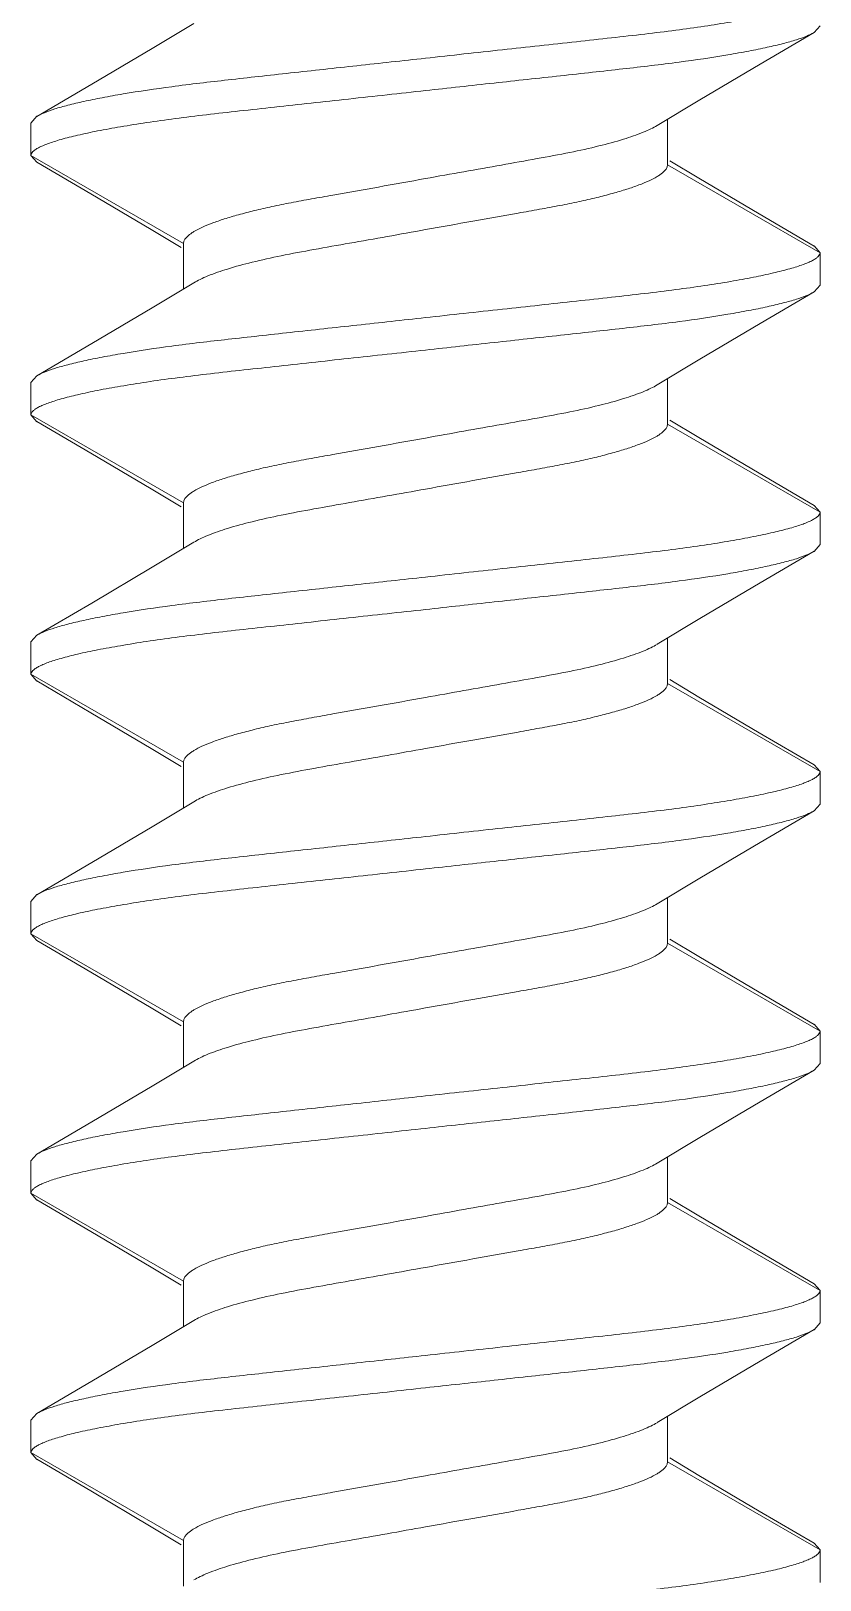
# Model space of a CAD drawing. Header units: inches. Extents: x 14.4 to 54.4, y 6.4 to 13.6.
# Drawn here: x 34.9196 to 35.1096, y 12.485 to 12.8581 of the extents above; entities that cross this region are included whole.
import ezdxf

# ---------------------------------------------------------------- set-up
doc = ezdxf.new("R2010")
doc.units = ezdxf.units.IN
doc.header["$MEASUREMENT"] = 0
doc.linetypes.add('HIDDEN2', pattern=[0.1875, 0.125, -0.0625])
doc.layers.get('0').update_dxf_attribs({"true_color": 0xc2ced6})
doc.layers.add('SUB-BRACKET_HARDWARE', color=7, linetype='HIDDEN2', lineweight=5)

# ---------------------------------------------------------------- blocks, each defined once
blk = doc.blocks.new('SCREW4-085586')
at = {"layer": 'SUB-BRACKET_HARDWARE', "linetype": 'Continuous'}
for p, q in [((52.87936, 32.95675), (52.86932, 32.95072)), ((53.01575, 32.94695), (53.02873, 32.95458)), ((53.03015, 32.95619), (53.02873, 32.95455)), ((52.86932, 32.95072), (52.8548, 32.94212)), ((53.00124, 32.93835), (53.01575, 32.94695)), ((52.8548, 32.94212), (52.84158, 32.93435)), ((52.99094, 32.93218), (53.00124, 32.93835)), ((52.84015, 32.93274), (52.84158, 32.93438)), ((52.84015, 32.93274), (52.84015, 32.92494)), ((52.99343, 32.93367), (52.99343, 32.92269)), ((52.84015, 32.92494), (52.84158, 32.9233)), ((52.87687, 32.90374), (52.84015, 32.92494)), ((52.84158, 32.92333), (52.85456, 32.9157)), ((53.03015, 32.90149), (52.99343, 32.92269)), ((53.00099, 32.91947), (52.99401, 32.92366)), ((53.0155, 32.91087), (53.00099, 32.91947)), ((52.85456, 32.9157), (52.86907, 32.9071)), ((53.02873, 32.9031), (53.0155, 32.91087)), ((52.86907, 32.9071), (52.87629, 32.90277)), ((52.87687, 32.90374), (52.87687, 32.89276)), ((53.03015, 32.90149), (53.02873, 32.90313)), ((53.03015, 32.89369), (53.03015, 32.90149)), ((52.87936, 32.89425), (52.86932, 32.88822)), ((53.01575, 32.88445), (53.02873, 32.89208)), ((53.03015, 32.89369), (53.02873, 32.89205)), ((52.86932, 32.88822), (52.8548, 32.87962)), ((53.00124, 32.87585), (53.01575, 32.88445)), ((52.8548, 32.87962), (52.84158, 32.87185)), ((52.99094, 32.86968), (53.00124, 32.87585)), ((52.84015, 32.87024), (52.84158, 32.87188)), ((52.84015, 32.87024), (52.84015, 32.86244)), ((52.99343, 32.87117), (52.99343, 32.86019)), ((52.84015, 32.86244), (52.84158, 32.8608)), ((52.87687, 32.84124), (52.84015, 32.86244)), ((53.00099, 32.85697), (52.99401, 32.86116)), ((52.84158, 32.86083), (52.85456, 32.8532)), ((53.03015, 32.83899), (52.99343, 32.86019)), ((53.0155, 32.84837), (53.00099, 32.85697)), ((52.85456, 32.8532), (52.86907, 32.8446)), ((53.02873, 32.8406), (53.0155, 32.84837)), ((52.86907, 32.8446), (52.87629, 32.84027)), ((52.87687, 32.84124), (52.87687, 32.83026)), ((53.03015, 32.83899), (53.02873, 32.84063)), ((53.03015, 32.83119), (53.03015, 32.83899)), ((52.87936, 32.83175), (52.86932, 32.82572)), ((53.01575, 32.82195), (53.02873, 32.82958)), ((53.03015, 32.83119), (53.02873, 32.82955)), ((52.86932, 32.82572), (52.8548, 32.81712)), ((53.00124, 32.81335), (53.01575, 32.82195)), ((52.8548, 32.81712), (52.84158, 32.80935)), ((52.99094, 32.80718), (53.00124, 32.81335)), ((52.84015, 32.80774), (52.84158, 32.80938)), ((52.84015, 32.80774), (52.84015, 32.79994)), ((52.99343, 32.80867), (52.99343, 32.79769)), ((52.84015, 32.79994), (52.84158, 32.7983)), ((52.87687, 32.77874), (52.84015, 32.79994)), ((52.84158, 32.79833), (52.85456, 32.7907)), ((53.00099, 32.79447), (52.99401, 32.79866)), ((53.03015, 32.77649), (52.99343, 32.79769)), ((53.0155, 32.78587), (53.00099, 32.79447)), ((52.85456, 32.7907), (52.86907, 32.7821)), ((53.02873, 32.7781), (53.0155, 32.78587)), ((52.86907, 32.7821), (52.87629, 32.77777)), ((52.87687, 32.77874), (52.87687, 32.76776)), ((53.03015, 32.77649), (53.02873, 32.77813)), ((53.03015, 32.76869), (53.03015, 32.77649)), ((52.87936, 32.76925), (52.86932, 32.76322)), ((53.03015, 32.76869), (53.02873, 32.76705)), ((53.01575, 32.75945), (53.02873, 32.76708)), ((52.86932, 32.76322), (52.8548, 32.75462)), ((53.00124, 32.75085), (53.01575, 32.75945)), ((52.8548, 32.75462), (52.84158, 32.74685)), ((52.99094, 32.74468), (53.00124, 32.75085)), ((52.84015, 32.74524), (52.84158, 32.74688)), ((52.99343, 32.74617), (52.99343, 32.73519)), ((52.84015, 32.74524), (52.84015, 32.73744)), ((52.84015, 32.73744), (52.84158, 32.7358)), ((52.87687, 32.71624), (52.84015, 32.73744)), ((52.84158, 32.73583), (52.85456, 32.7282)), ((53.03015, 32.71399), (52.99343, 32.73519)), ((53.00099, 32.73197), (52.99401, 32.73616)), ((53.0155, 32.72337), (53.00099, 32.73197)), ((52.85456, 32.7282), (52.86907, 32.7196)), ((53.02873, 32.7156), (53.0155, 32.72337)), ((52.86907, 32.7196), (52.87629, 32.71527)), ((52.87687, 32.71624), (52.87687, 32.70526)), ((53.03015, 32.71399), (53.02873, 32.71563)), ((53.03015, 32.70619), (53.03015, 32.71399)), ((52.87936, 32.70675), (52.86932, 32.70072)), ((53.01575, 32.69695), (53.02873, 32.70458)), ((53.03015, 32.70619), (53.02873, 32.70455)), ((52.86932, 32.70072), (52.8548, 32.69212)), ((53.00124, 32.68835), (53.01575, 32.69695)), ((52.8548, 32.69212), (52.84158, 32.68435)), ((52.99094, 32.68218), (53.00124, 32.68835)), ((52.84015, 32.68274), (52.84158, 32.68438)), ((52.84015, 32.68274), (52.84015, 32.67494)), ((52.99343, 32.68367), (52.99343, 32.67269)), ((52.84015, 32.67494), (52.84158, 32.6733)), ((52.87687, 32.65374), (52.84015, 32.67494)), ((52.84158, 32.67333), (52.85456, 32.6657)), ((53.03015, 32.65149), (52.99343, 32.67269)), ((53.00099, 32.66947), (52.99401, 32.67366)), ((53.0155, 32.66087), (53.00099, 32.66947)), ((52.85456, 32.6657), (52.86907, 32.6571)), ((53.02873, 32.6531), (53.0155, 32.66087)), ((52.86907, 32.6571), (52.87629, 32.65277)), ((52.87687, 32.65374), (52.87687, 32.64276)), ((53.03015, 32.65149), (53.02873, 32.65313)), ((53.03015, 32.64369), (53.03015, 32.65149)), ((52.87936, 32.64425), (52.86932, 32.63822)), ((53.01575, 32.63445), (53.02873, 32.64208)), ((53.03015, 32.64369), (53.02873, 32.64205)), ((52.86932, 32.63822), (52.8548, 32.62962)), ((53.00124, 32.62585), (53.01575, 32.63445)), ((52.8548, 32.62962), (52.84158, 32.62185)), ((52.99094, 32.61968), (53.00124, 32.62585)), ((52.84015, 32.62024), (52.84158, 32.62188)), ((52.84015, 32.62024), (52.84015, 32.61244)), ((52.99343, 32.62117), (52.99343, 32.61019)), ((52.84015, 32.61244), (52.84158, 32.6108)), ((52.87687, 32.59124), (52.84015, 32.61244)), ((53.00099, 32.60697), (52.99401, 32.61116)), ((52.84158, 32.61083), (52.85456, 32.6032)), ((53.03015, 32.58899), (52.99343, 32.61019)), ((53.0155, 32.59837), (53.00099, 32.60697)), ((52.85456, 32.6032), (52.86907, 32.5946)), ((53.02873, 32.5906), (53.0155, 32.59837)), ((52.86907, 32.5946), (52.87629, 32.59027)), ((52.87687, 32.59124), (52.87687, 32.58026)), ((53.03015, 32.58899), (53.02873, 32.59063)), ((53.03015, 32.58119), (53.03015, 32.58899))]:
    blk.add_line(p, q, dxfattribs=at)
for points, knots in [([(52.93515, 32.94836), (52.94133, 32.94905), (52.95344, 32.95037), (52.96837, 32.952), (52.97979, 32.95325), (52.98777, 32.95415), (52.99524, 32.95507), (53.00213, 32.95603), (53.00837, 32.95702), (53.0139, 32.95803), (53.01868, 32.95904), (53.02217, 32.95991), (53.02453, 32.96061), (53.026, 32.96111), (53.02725, 32.9616), (53.02827, 32.96208), (53.02908, 32.96256), (53.02967, 32.96302), (53.03005, 32.96349), (53.03015, 32.96384), (53.03015, 32.96399)], [0, 0, 0, 0, 0.191926, 0.376594, 0.463938, 0.546872, 0.624622, 0.69646, 0.761742, 0.819858, 0.870312, 0.912669, 0.930712, 0.946635, 0.960426, 0.972091, 0.981675, 0.989299, 0.995219, 1, 1, 1, 1]), ([(53.02873, 32.95455), (53.02816, 32.95422), (53.02675, 32.95357), (53.02426, 32.9527), (53.02109, 32.95182), (53.01727, 32.95093), (53.01283, 32.95003), (53.00577, 32.94877), (52.99567, 32.94728), (52.98476, 32.94601), (52.97523, 32.94496), (52.96488, 32.94382), (52.95149, 32.94236), (52.94065, 32.94117), (52.93515, 32.94056)], [0, 0, 0, 0, 0.020948, 0.048787, 0.083488, 0.124911, 0.172786, 0.226791, 0.351632, 0.495834, 0.573894, 0.655173, 0.824996, 1, 1, 1, 1]), ([(52.84158, 32.93437), (52.84215, 32.93471), (52.84356, 32.93536), (52.84605, 32.93622), (52.84922, 32.93711), (52.85304, 32.938), (52.85748, 32.9389), (52.86453, 32.94016), (52.87464, 32.94165), (52.88554, 32.94292), (52.89508, 32.94397), (52.90542, 32.94511), (52.91882, 32.94657), (52.92965, 32.94776), (52.93515, 32.94836)], [0, 0, 0, 0, 0.020948, 0.048787, 0.083489, 0.124912, 0.172787, 0.226792, 0.351633, 0.495836, 0.573896, 0.655174, 0.824996, 1, 1, 1, 1]), ([(52.93515, 32.94056), (52.92898, 32.93988), (52.91979, 32.93888), (52.90767, 32.93755), (52.89892, 32.93659), (52.89051, 32.93567), (52.88254, 32.93478), (52.87507, 32.93386), (52.86818, 32.9329), (52.86194, 32.9319), (52.8564, 32.9309), (52.85162, 32.92989), (52.84814, 32.92902), (52.84577, 32.92831), (52.84431, 32.92782), (52.84306, 32.92733), (52.84203, 32.92685), (52.84122, 32.92637), (52.84063, 32.92591), (52.84025, 32.92544), (52.84015, 32.92509), (52.84015, 32.92494)], [0, 0, 0, 0, 0.191926, 0.285649, 0.376598, 0.463942, 0.546875, 0.624623, 0.696462, 0.761746, 0.819863, 0.870316, 0.912672, 0.930715, 0.946638, 0.960429, 0.972093, 0.981677, 0.9893, 0.99522, 1, 1, 1, 1]), ([(52.93515, 32.91936), (52.93824, 32.91992), (52.94433, 32.92101), (52.95329, 32.9226), (52.9618, 32.92412), (52.96964, 32.92555), (52.9766, 32.92708), (52.98249, 32.92869), (52.98666, 32.93011), (52.98934, 32.93128), (52.99045, 32.93186), (52.99094, 32.93216)], [0, 0, 0, 0, 0.163751, 0.323578, 0.475301, 0.615268, 0.740207, 0.847348, 0.934421, 0.969943, 1, 1, 1, 1]), ([(52.99343, 32.92269), (52.99343, 32.92196), (52.99267, 32.92108), (52.99166, 32.92031), (52.99057, 32.91961), (52.98886, 32.91874), (52.98642, 32.91774), (52.98348, 32.91673), (52.98008, 32.91573), (52.97625, 32.91474), (52.97203, 32.91377), (52.96744, 32.91285), (52.96254, 32.91195), (52.95553, 32.9107), (52.94637, 32.90907), (52.93894, 32.90774), (52.93515, 32.90706)], [0, 0, 0, 0, 0.035498, 0.048473, 0.063325, 0.098788, 0.141982, 0.192728, 0.250682, 0.315413, 0.386372, 0.462975, 0.54456, 0.630399, 0.811708, 1, 1, 1, 1]), ([(52.87687, 32.90374), (52.87687, 32.90446), (52.87764, 32.90535), (52.87864, 32.90612), (52.87974, 32.90682), (52.88144, 32.90769), (52.88389, 32.90869), (52.88683, 32.9097), (52.89022, 32.9107), (52.89405, 32.91169), (52.89828, 32.91266), (52.90287, 32.91358), (52.90777, 32.91448), (52.91478, 32.91573), (52.92394, 32.91736), (52.93137, 32.91868), (52.93515, 32.91936)], [0, 0, 0, 0, 0.0355, 0.048476, 0.063327, 0.09879, 0.141984, 0.19273, 0.250683, 0.315414, 0.386374, 0.462977, 0.544561, 0.6304, 0.811708, 1, 1, 1, 1]), ([(52.87936, 32.89426), (52.87986, 32.89455), (52.88097, 32.89514), (52.88364, 32.89632), (52.88781, 32.89774), (52.89371, 32.89934), (52.90067, 32.90087), (52.90851, 32.90233), (52.91702, 32.90383), (52.92597, 32.90541), (52.93207, 32.90651), (52.93515, 32.90706)], [0, 0, 0, 0, 0.030085, 0.065638, 0.152728, 0.259843, 0.384768, 0.524736, 0.676447, 0.836264, 1, 1, 1, 1]), ([(52.93515, 32.88586), (52.94133, 32.88655), (52.95344, 32.88787), (52.96837, 32.8895), (52.97979, 32.89075), (52.98777, 32.89165), (52.99524, 32.89257), (53.00213, 32.89353), (53.00837, 32.89452), (53.0139, 32.89553), (53.01868, 32.89654), (53.02217, 32.89741), (53.02453, 32.89811), (53.026, 32.89861), (53.02725, 32.8991), (53.02827, 32.89958), (53.02908, 32.90006), (53.02967, 32.90052), (53.03005, 32.90099), (53.03015, 32.90134), (53.03015, 32.90149)], [0, 0, 0, 0, 0.191926, 0.376594, 0.463938, 0.546872, 0.624622, 0.69646, 0.761742, 0.819858, 0.870312, 0.912669, 0.930712, 0.946635, 0.960426, 0.972091, 0.981675, 0.989299, 0.995219, 1, 1, 1, 1]), ([(53.02873, 32.89205), (53.02816, 32.89172), (53.02675, 32.89107), (53.02426, 32.8902), (53.02109, 32.88932), (53.01727, 32.88843), (53.01283, 32.88753), (53.00577, 32.88627), (52.99567, 32.88478), (52.98476, 32.88351), (52.97523, 32.88246), (52.96488, 32.88132), (52.95149, 32.87986), (52.94065, 32.87867), (52.93515, 32.87806)], [0, 0, 0, 0, 0.020948, 0.048787, 0.083488, 0.124911, 0.172786, 0.226791, 0.351632, 0.495834, 0.573894, 0.655173, 0.824996, 1, 1, 1, 1]), ([(52.84158, 32.87187), (52.84215, 32.87221), (52.84356, 32.87286), (52.84605, 32.87372), (52.84922, 32.87461), (52.85304, 32.8755), (52.85748, 32.8764), (52.86453, 32.87766), (52.87464, 32.87915), (52.88554, 32.88042), (52.89508, 32.88147), (52.90542, 32.88261), (52.91882, 32.88407), (52.92965, 32.88526), (52.93515, 32.88586)], [0, 0, 0, 0, 0.020948, 0.048787, 0.083489, 0.124912, 0.172787, 0.226792, 0.351633, 0.495836, 0.573896, 0.655174, 0.824996, 1, 1, 1, 1]), ([(52.93515, 32.87806), (52.92898, 32.87738), (52.91979, 32.87638), (52.90767, 32.87505), (52.89892, 32.87409), (52.89051, 32.87317), (52.88254, 32.87228), (52.87507, 32.87136), (52.86818, 32.8704), (52.86194, 32.8694), (52.8564, 32.8684), (52.85162, 32.86739), (52.84814, 32.86652), (52.84577, 32.86581), (52.84431, 32.86532), (52.84306, 32.86483), (52.84203, 32.86435), (52.84122, 32.86387), (52.84063, 32.86341), (52.84025, 32.86294), (52.84015, 32.86259), (52.84015, 32.86244)], [0, 0, 0, 0, 0.191926, 0.285649, 0.376598, 0.463942, 0.546875, 0.624623, 0.696462, 0.761746, 0.819863, 0.870316, 0.912672, 0.930715, 0.946638, 0.960429, 0.972093, 0.981677, 0.9893, 0.99522, 1, 1, 1, 1]), ([(52.93515, 32.85686), (52.93824, 32.85742), (52.94433, 32.85851), (52.95329, 32.8601), (52.9618, 32.86162), (52.96964, 32.86305), (52.9766, 32.86458), (52.98249, 32.86619), (52.98666, 32.86761), (52.98934, 32.86878), (52.99045, 32.86936), (52.99094, 32.86966)], [0, 0, 0, 0, 0.163751, 0.323578, 0.475301, 0.615268, 0.740207, 0.847348, 0.934421, 0.969943, 1, 1, 1, 1]), ([(52.99343, 32.86019), (52.99343, 32.85946), (52.99267, 32.85858), (52.99166, 32.85781), (52.99057, 32.85711), (52.98886, 32.85624), (52.98642, 32.85524), (52.98348, 32.85423), (52.98008, 32.85323), (52.97625, 32.85224), (52.97203, 32.85127), (52.96744, 32.85035), (52.96254, 32.84945), (52.95553, 32.8482), (52.94637, 32.84657), (52.93894, 32.84524), (52.93515, 32.84456)], [0, 0, 0, 0, 0.035498, 0.048473, 0.063325, 0.098788, 0.141982, 0.192728, 0.250682, 0.315413, 0.386372, 0.462975, 0.54456, 0.630399, 0.811708, 1, 1, 1, 1]), ([(52.87687, 32.84124), (52.87687, 32.84196), (52.87764, 32.84285), (52.87864, 32.84362), (52.87974, 32.84432), (52.88144, 32.84519), (52.88389, 32.84619), (52.88683, 32.8472), (52.89022, 32.8482), (52.89405, 32.84919), (52.89828, 32.85016), (52.90287, 32.85108), (52.90777, 32.85198), (52.91478, 32.85323), (52.92394, 32.85486), (52.93137, 32.85618), (52.93515, 32.85686)], [0, 0, 0, 0, 0.0355, 0.048476, 0.063327, 0.09879, 0.141984, 0.19273, 0.250683, 0.315414, 0.386374, 0.462977, 0.544561, 0.6304, 0.811708, 1, 1, 1, 1]), ([(52.87936, 32.83176), (52.87986, 32.83205), (52.88097, 32.83264), (52.88364, 32.83382), (52.88781, 32.83524), (52.89371, 32.83684), (52.90067, 32.83837), (52.90851, 32.83983), (52.91702, 32.84133), (52.92597, 32.84291), (52.93207, 32.84401), (52.93515, 32.84456)], [0, 0, 0, 0, 0.030085, 0.065638, 0.152728, 0.259843, 0.384768, 0.524736, 0.676447, 0.836264, 1, 1, 1, 1]), ([(52.93515, 32.82336), (52.94133, 32.82405), (52.95344, 32.82537), (52.96837, 32.827), (52.97979, 32.82825), (52.98777, 32.82915), (52.99524, 32.83007), (53.00213, 32.83103), (53.00837, 32.83202), (53.0139, 32.83303), (53.01868, 32.83404), (53.02217, 32.83491), (53.02453, 32.83561), (53.026, 32.83611), (53.02725, 32.8366), (53.02827, 32.83708), (53.02908, 32.83756), (53.02967, 32.83802), (53.03005, 32.83849), (53.03015, 32.83884), (53.03015, 32.83899)], [0, 0, 0, 0, 0.191926, 0.376594, 0.463938, 0.546872, 0.624622, 0.69646, 0.761742, 0.819858, 0.870312, 0.912669, 0.930712, 0.946635, 0.960426, 0.972091, 0.981675, 0.989299, 0.995219, 1, 1, 1, 1]), ([(53.02873, 32.82955), (53.02816, 32.82922), (53.02675, 32.82857), (53.02426, 32.8277), (53.02109, 32.82682), (53.01727, 32.82593), (53.01283, 32.82503), (53.00577, 32.82377), (52.99567, 32.82228), (52.98476, 32.82101), (52.97523, 32.81996), (52.96488, 32.81882), (52.95149, 32.81736), (52.94065, 32.81617), (52.93515, 32.81556)], [0, 0, 0, 0, 0.020948, 0.048787, 0.083488, 0.124911, 0.172786, 0.226791, 0.351632, 0.495834, 0.573894, 0.655173, 0.824996, 1, 1, 1, 1]), ([(52.84158, 32.80937), (52.84215, 32.80971), (52.84356, 32.81036), (52.84605, 32.81122), (52.84922, 32.81211), (52.85304, 32.813), (52.85748, 32.8139), (52.86453, 32.81516), (52.87464, 32.81665), (52.88554, 32.81792), (52.89508, 32.81897), (52.90542, 32.82011), (52.91882, 32.82157), (52.92965, 32.82276), (52.93515, 32.82336)], [0, 0, 0, 0, 0.020948, 0.048787, 0.083489, 0.124912, 0.172787, 0.226792, 0.351633, 0.495836, 0.573896, 0.655174, 0.824996, 1, 1, 1, 1]), ([(52.93515, 32.81556), (52.92898, 32.81488), (52.91979, 32.81388), (52.90767, 32.81255), (52.89892, 32.81159), (52.89051, 32.81067), (52.88254, 32.80978), (52.87507, 32.80886), (52.86818, 32.8079), (52.86194, 32.8069), (52.8564, 32.8059), (52.85162, 32.80489), (52.84814, 32.80402), (52.84577, 32.80331), (52.84431, 32.80282), (52.84306, 32.80233), (52.84203, 32.80185), (52.84122, 32.80137), (52.84063, 32.80091), (52.84025, 32.80044), (52.84015, 32.80009), (52.84015, 32.79994)], [0, 0, 0, 0, 0.191926, 0.285649, 0.376598, 0.463942, 0.546875, 0.624623, 0.696462, 0.761746, 0.819863, 0.870316, 0.912672, 0.930715, 0.946638, 0.960429, 0.972093, 0.981677, 0.9893, 0.99522, 1, 1, 1, 1]), ([(52.93515, 32.79436), (52.93824, 32.79492), (52.94433, 32.79601), (52.95329, 32.7976), (52.9618, 32.79912), (52.96964, 32.80055), (52.9766, 32.80208), (52.98249, 32.80369), (52.98666, 32.80511), (52.98934, 32.80628), (52.99045, 32.80686), (52.99094, 32.80716)], [0, 0, 0, 0, 0.163751, 0.323578, 0.475301, 0.615268, 0.740207, 0.847348, 0.934421, 0.969943, 1, 1, 1, 1]), ([(52.87687, 32.77874), (52.87687, 32.77946), (52.87764, 32.78035), (52.87864, 32.78112), (52.87974, 32.78182), (52.88144, 32.78269), (52.88389, 32.78369), (52.88683, 32.7847), (52.89022, 32.7857), (52.89405, 32.78669), (52.89828, 32.78766), (52.90287, 32.78858), (52.90777, 32.78948), (52.91478, 32.79073), (52.92394, 32.79236), (52.93137, 32.79368), (52.93515, 32.79436)], [0, 0, 0, 0, 0.0355, 0.048476, 0.063327, 0.09879, 0.141984, 0.19273, 0.250683, 0.315414, 0.386374, 0.462977, 0.544561, 0.6304, 0.811708, 1, 1, 1, 1]), ([(52.99343, 32.79769), (52.99343, 32.79696), (52.99267, 32.79608), (52.99166, 32.79531), (52.99057, 32.79461), (52.98886, 32.79374), (52.98642, 32.79274), (52.98348, 32.79173), (52.98008, 32.79073), (52.97625, 32.78974), (52.97203, 32.78877), (52.96744, 32.78785), (52.96254, 32.78695), (52.95553, 32.7857), (52.94637, 32.78407), (52.93894, 32.78274), (52.93515, 32.78206)], [0, 0, 0, 0, 0.035498, 0.048473, 0.063325, 0.098788, 0.141982, 0.192728, 0.250682, 0.315413, 0.386372, 0.462975, 0.54456, 0.630399, 0.811708, 1, 1, 1, 1]), ([(52.87936, 32.76926), (52.87986, 32.76955), (52.88097, 32.77014), (52.88364, 32.77132), (52.88781, 32.77274), (52.89371, 32.77434), (52.90067, 32.77587), (52.90851, 32.77733), (52.91702, 32.77883), (52.92597, 32.78041), (52.93207, 32.78151), (52.93515, 32.78206)], [0, 0, 0, 0, 0.030085, 0.065638, 0.152728, 0.259843, 0.384768, 0.524736, 0.676447, 0.836264, 1, 1, 1, 1]), ([(52.93515, 32.76086), (52.94133, 32.76155), (52.95344, 32.76287), (52.96837, 32.7645), (52.97979, 32.76575), (52.98777, 32.76665), (52.99524, 32.76757), (53.00213, 32.76853), (53.00837, 32.76952), (53.0139, 32.77053), (53.01868, 32.77154), (53.02217, 32.77241), (53.02453, 32.77311), (53.026, 32.77361), (53.02725, 32.7741), (53.02827, 32.77458), (53.02908, 32.77506), (53.02967, 32.77552), (53.03005, 32.77599), (53.03015, 32.77634), (53.03015, 32.77649)], [0, 0, 0, 0, 0.191926, 0.376594, 0.463938, 0.546872, 0.624622, 0.69646, 0.761742, 0.819858, 0.870312, 0.912669, 0.930712, 0.946635, 0.960426, 0.972091, 0.981675, 0.989299, 0.995219, 1, 1, 1, 1]), ([(53.02873, 32.76705), (53.02816, 32.76672), (53.02675, 32.76607), (53.02426, 32.7652), (53.02109, 32.76432), (53.01727, 32.76343), (53.01283, 32.76253), (53.00577, 32.76127), (52.99567, 32.75978), (52.98476, 32.75851), (52.97523, 32.75746), (52.96488, 32.75632), (52.95149, 32.75486), (52.94065, 32.75367), (52.93515, 32.75306)], [0, 0, 0, 0, 0.020948, 0.048787, 0.083488, 0.124911, 0.172786, 0.226791, 0.351632, 0.495834, 0.573894, 0.655173, 0.824996, 1, 1, 1, 1]), ([(52.84158, 32.74687), (52.84215, 32.74721), (52.84356, 32.74786), (52.84605, 32.74872), (52.84922, 32.74961), (52.85304, 32.7505), (52.85748, 32.7514), (52.86453, 32.75266), (52.87464, 32.75415), (52.88554, 32.75542), (52.89508, 32.75647), (52.90542, 32.75761), (52.91882, 32.75907), (52.92965, 32.76026), (52.93515, 32.76086)], [0, 0, 0, 0, 0.020948, 0.048787, 0.083489, 0.124912, 0.172787, 0.226792, 0.351633, 0.495836, 0.573896, 0.655174, 0.824996, 1, 1, 1, 1]), ([(52.93515, 32.75306), (52.92898, 32.75238), (52.91979, 32.75138), (52.90767, 32.75005), (52.89892, 32.74909), (52.89051, 32.74817), (52.88254, 32.74728), (52.87507, 32.74636), (52.86818, 32.7454), (52.86194, 32.7444), (52.8564, 32.7434), (52.85162, 32.74239), (52.84814, 32.74152), (52.84577, 32.74081), (52.84431, 32.74032), (52.84306, 32.73983), (52.84203, 32.73935), (52.84122, 32.73887), (52.84063, 32.73841), (52.84025, 32.73794), (52.84015, 32.73759), (52.84015, 32.73744)], [0, 0, 0, 0, 0.191926, 0.285649, 0.376598, 0.463942, 0.546875, 0.624623, 0.696462, 0.761746, 0.819863, 0.870316, 0.912672, 0.930715, 0.946638, 0.960429, 0.972093, 0.981677, 0.9893, 0.99522, 1, 1, 1, 1]), ([(52.93515, 32.73186), (52.93824, 32.73242), (52.94433, 32.73351), (52.95329, 32.7351), (52.9618, 32.73662), (52.96964, 32.73805), (52.9766, 32.73958), (52.98249, 32.74119), (52.98666, 32.74261), (52.98934, 32.74378), (52.99045, 32.74436), (52.99094, 32.74466)], [0, 0, 0, 0, 0.163751, 0.323578, 0.475301, 0.615268, 0.740207, 0.847348, 0.934421, 0.969943, 1, 1, 1, 1]), ([(52.99343, 32.73519), (52.99343, 32.73446), (52.99267, 32.73358), (52.99166, 32.73281), (52.99057, 32.73211), (52.98886, 32.73124), (52.98642, 32.73024), (52.98348, 32.72923), (52.98008, 32.72823), (52.97625, 32.72724), (52.97203, 32.72627), (52.96744, 32.72535), (52.96254, 32.72445), (52.95553, 32.7232), (52.94637, 32.72157), (52.93894, 32.72024), (52.93515, 32.71956)], [0, 0, 0, 0, 0.035498, 0.048473, 0.063325, 0.098788, 0.141982, 0.192728, 0.250682, 0.315413, 0.386372, 0.462975, 0.54456, 0.630399, 0.811708, 1, 1, 1, 1]), ([(52.87687, 32.71624), (52.87687, 32.71696), (52.87764, 32.71785), (52.87864, 32.71862), (52.87974, 32.71932), (52.88144, 32.72019), (52.88389, 32.72119), (52.88683, 32.7222), (52.89022, 32.7232), (52.89405, 32.72419), (52.89828, 32.72516), (52.90287, 32.72608), (52.90777, 32.72698), (52.91478, 32.72823), (52.92394, 32.72986), (52.93137, 32.73118), (52.93515, 32.73186)], [0, 0, 0, 0, 0.0355, 0.048476, 0.063327, 0.09879, 0.141984, 0.19273, 0.250683, 0.315414, 0.386374, 0.462977, 0.544561, 0.6304, 0.811708, 1, 1, 1, 1]), ([(52.87936, 32.70676), (52.87986, 32.70705), (52.88097, 32.70764), (52.88364, 32.70882), (52.88781, 32.71024), (52.89371, 32.71184), (52.90067, 32.71337), (52.90851, 32.71483), (52.91702, 32.71633), (52.92597, 32.71791), (52.93207, 32.71901), (52.93515, 32.71956)], [0, 0, 0, 0, 0.030085, 0.065638, 0.152728, 0.259843, 0.384768, 0.524736, 0.676447, 0.836264, 1, 1, 1, 1]), ([(52.93515, 32.69836), (52.94133, 32.69905), (52.95344, 32.70037), (52.96837, 32.702), (52.97979, 32.70325), (52.98777, 32.70415), (52.99524, 32.70507), (53.00213, 32.70603), (53.00837, 32.70702), (53.0139, 32.70803), (53.01868, 32.70904), (53.02217, 32.70991), (53.02453, 32.71061), (53.026, 32.71111), (53.02725, 32.7116), (53.02827, 32.71208), (53.02908, 32.71256), (53.02967, 32.71302), (53.03005, 32.71349), (53.03015, 32.71384), (53.03015, 32.71399)], [0, 0, 0, 0, 0.191926, 0.376594, 0.463938, 0.546872, 0.624622, 0.69646, 0.761742, 0.819858, 0.870312, 0.912669, 0.930712, 0.946635, 0.960426, 0.972091, 0.981675, 0.989299, 0.995219, 1, 1, 1, 1]), ([(53.02873, 32.70455), (53.02816, 32.70422), (53.02675, 32.70357), (53.02426, 32.7027), (53.02109, 32.70182), (53.01727, 32.70093), (53.01283, 32.70003), (53.00577, 32.69877), (52.99567, 32.69728), (52.98476, 32.69601), (52.97523, 32.69496), (52.96488, 32.69382), (52.95149, 32.69236), (52.94065, 32.69117), (52.93515, 32.69056)], [0, 0, 0, 0, 0.020948, 0.048787, 0.083488, 0.124911, 0.172786, 0.226791, 0.351632, 0.495834, 0.573894, 0.655173, 0.824996, 1, 1, 1, 1]), ([(52.84158, 32.68437), (52.84215, 32.68471), (52.84356, 32.68536), (52.84605, 32.68622), (52.84922, 32.68711), (52.85304, 32.688), (52.85748, 32.6889), (52.86453, 32.69016), (52.87464, 32.69165), (52.88554, 32.69292), (52.89508, 32.69397), (52.90542, 32.69511), (52.91882, 32.69657), (52.92965, 32.69776), (52.93515, 32.69836)], [0, 0, 0, 0, 0.020948, 0.048787, 0.083489, 0.124912, 0.172787, 0.226792, 0.351633, 0.495836, 0.573896, 0.655174, 0.824996, 1, 1, 1, 1]), ([(52.93515, 32.69056), (52.92898, 32.68988), (52.91979, 32.68888), (52.90767, 32.68755), (52.89892, 32.68659), (52.89051, 32.68567), (52.88254, 32.68478), (52.87507, 32.68386), (52.86818, 32.6829), (52.86194, 32.6819), (52.8564, 32.6809), (52.85162, 32.67989), (52.84814, 32.67902), (52.84577, 32.67831), (52.84431, 32.67782), (52.84306, 32.67733), (52.84203, 32.67685), (52.84122, 32.67637), (52.84063, 32.67591), (52.84025, 32.67544), (52.84015, 32.67509), (52.84015, 32.67494)], [0, 0, 0, 0, 0.191926, 0.285649, 0.376598, 0.463942, 0.546875, 0.624623, 0.696462, 0.761746, 0.819863, 0.870316, 0.912672, 0.930715, 0.946638, 0.960429, 0.972093, 0.981677, 0.9893, 0.99522, 1, 1, 1, 1]), ([(52.93515, 32.66936), (52.93824, 32.66992), (52.94433, 32.67101), (52.95329, 32.6726), (52.9618, 32.67412), (52.96964, 32.67555), (52.9766, 32.67708), (52.98249, 32.67869), (52.98666, 32.68011), (52.98934, 32.68128), (52.99045, 32.68186), (52.99094, 32.68216)], [0, 0, 0, 0, 0.163751, 0.323578, 0.475301, 0.615268, 0.740207, 0.847348, 0.934421, 0.969943, 1, 1, 1, 1]), ([(52.99343, 32.67269), (52.99343, 32.67196), (52.99267, 32.67108), (52.99166, 32.67031), (52.99057, 32.66961), (52.98886, 32.66874), (52.98642, 32.66774), (52.98348, 32.66673), (52.98008, 32.66573), (52.97625, 32.66474), (52.97203, 32.66377), (52.96744, 32.66285), (52.96254, 32.66195), (52.95553, 32.6607), (52.94637, 32.65907), (52.93894, 32.65774), (52.93515, 32.65706)], [0, 0, 0, 0, 0.035498, 0.048473, 0.063325, 0.098788, 0.141982, 0.192728, 0.250682, 0.315413, 0.386372, 0.462975, 0.54456, 0.630399, 0.811708, 1, 1, 1, 1]), ([(52.87687, 32.65374), (52.87687, 32.65446), (52.87764, 32.65535), (52.87864, 32.65612), (52.87974, 32.65682), (52.88144, 32.65769), (52.88389, 32.65869), (52.88683, 32.6597), (52.89022, 32.6607), (52.89405, 32.66169), (52.89828, 32.66266), (52.90287, 32.66358), (52.90777, 32.66448), (52.91478, 32.66573), (52.92394, 32.66736), (52.93137, 32.66868), (52.93515, 32.66936)], [0, 0, 0, 0, 0.0355, 0.048476, 0.063327, 0.09879, 0.141984, 0.19273, 0.250683, 0.315414, 0.386374, 0.462977, 0.544561, 0.6304, 0.811708, 1, 1, 1, 1]), ([(52.87936, 32.64426), (52.87986, 32.64455), (52.88097, 32.64514), (52.88364, 32.64632), (52.88781, 32.64774), (52.89371, 32.64934), (52.90067, 32.65087), (52.90851, 32.65233), (52.91702, 32.65383), (52.92597, 32.65541), (52.93207, 32.65651), (52.93515, 32.65706)], [0, 0, 0, 0, 0.030085, 0.065638, 0.152728, 0.259843, 0.384768, 0.524736, 0.676447, 0.836264, 1, 1, 1, 1]), ([(52.93515, 32.63586), (52.94133, 32.63655), (52.95344, 32.63787), (52.96837, 32.6395), (52.97979, 32.64075), (52.98777, 32.64165), (52.99524, 32.64257), (53.00213, 32.64353), (53.00837, 32.64452), (53.0139, 32.64553), (53.01868, 32.64654), (53.02217, 32.64741), (53.02453, 32.64811), (53.026, 32.64861), (53.02725, 32.6491), (53.02827, 32.64958), (53.02908, 32.65006), (53.02967, 32.65052), (53.03005, 32.65099), (53.03015, 32.65134), (53.03015, 32.65149)], [0, 0, 0, 0, 0.191926, 0.376594, 0.463938, 0.546872, 0.624622, 0.69646, 0.761742, 0.819858, 0.870312, 0.912669, 0.930712, 0.946635, 0.960426, 0.972091, 0.981675, 0.989299, 0.995219, 1, 1, 1, 1]), ([(53.02873, 32.64205), (53.02816, 32.64172), (53.02675, 32.64107), (53.02426, 32.6402), (53.02109, 32.63932), (53.01727, 32.63843), (53.01283, 32.63753), (53.00577, 32.63627), (52.99567, 32.63478), (52.98476, 32.63351), (52.97523, 32.63246), (52.96488, 32.63132), (52.95149, 32.62986), (52.94065, 32.62867), (52.93515, 32.62806)], [0, 0, 0, 0, 0.020948, 0.048787, 0.083488, 0.124911, 0.172786, 0.226791, 0.351632, 0.495834, 0.573894, 0.655173, 0.824996, 1, 1, 1, 1]), ([(52.84158, 32.62187), (52.84215, 32.62221), (52.84356, 32.62286), (52.84605, 32.62372), (52.84922, 32.62461), (52.85304, 32.6255), (52.85748, 32.6264), (52.86453, 32.62766), (52.87464, 32.62915), (52.88554, 32.63042), (52.89508, 32.63147), (52.90542, 32.63261), (52.91882, 32.63407), (52.92965, 32.63526), (52.93515, 32.63586)], [0, 0, 0, 0, 0.020948, 0.048787, 0.083489, 0.124912, 0.172787, 0.226792, 0.351633, 0.495836, 0.573896, 0.655174, 0.824996, 1, 1, 1, 1]), ([(52.93515, 32.62806), (52.92898, 32.62738), (52.91979, 32.62638), (52.90767, 32.62505), (52.89892, 32.62409), (52.89051, 32.62317), (52.88254, 32.62228), (52.87507, 32.62136), (52.86818, 32.6204), (52.86194, 32.6194), (52.8564, 32.6184), (52.85162, 32.61739), (52.84814, 32.61652), (52.84577, 32.61581), (52.84431, 32.61532), (52.84306, 32.61483), (52.84203, 32.61435), (52.84122, 32.61387), (52.84063, 32.61341), (52.84025, 32.61294), (52.84015, 32.61259), (52.84015, 32.61244)], [0, 0, 0, 0, 0.191926, 0.285649, 0.376598, 0.463942, 0.546875, 0.624623, 0.696462, 0.761746, 0.819863, 0.870316, 0.912672, 0.930715, 0.946638, 0.960429, 0.972093, 0.981677, 0.9893, 0.99522, 1, 1, 1, 1]), ([(52.93515, 32.60686), (52.93824, 32.60742), (52.94433, 32.60851), (52.95329, 32.6101), (52.9618, 32.61162), (52.96964, 32.61305), (52.9766, 32.61458), (52.98249, 32.61619), (52.98666, 32.61761), (52.98934, 32.61878), (52.99045, 32.61936), (52.99094, 32.61966)], [0, 0, 0, 0, 0.163751, 0.323578, 0.475301, 0.615268, 0.740207, 0.847348, 0.934421, 0.969943, 1, 1, 1, 1]), ([(52.99343, 32.61019), (52.99343, 32.60946), (52.99267, 32.60858), (52.99166, 32.60781), (52.99057, 32.60711), (52.98886, 32.60624), (52.98642, 32.60524), (52.98348, 32.60423), (52.98008, 32.60323), (52.97625, 32.60224), (52.97203, 32.60127), (52.96744, 32.60035), (52.96254, 32.59945), (52.95553, 32.5982), (52.94637, 32.59657), (52.93894, 32.59524), (52.93515, 32.59456)], [0, 0, 0, 0, 0.035498, 0.048473, 0.063325, 0.098788, 0.141982, 0.192728, 0.250682, 0.315413, 0.386372, 0.462975, 0.54456, 0.630399, 0.811708, 1, 1, 1, 1]), ([(52.87687, 32.59124), (52.87687, 32.59196), (52.87764, 32.59285), (52.87864, 32.59362), (52.87974, 32.59432), (52.88144, 32.59519), (52.88389, 32.59619), (52.88683, 32.5972), (52.89022, 32.5982), (52.89405, 32.59919), (52.89828, 32.60016), (52.90287, 32.60108), (52.90777, 32.60198), (52.91478, 32.60323), (52.92394, 32.60486), (52.93137, 32.60618), (52.93515, 32.60686)], [0, 0, 0, 0, 0.0355, 0.048476, 0.063327, 0.09879, 0.141984, 0.19273, 0.250683, 0.315414, 0.386374, 0.462977, 0.544561, 0.6304, 0.811708, 1, 1, 1, 1]), ([(52.87936, 32.58176), (52.87986, 32.58205), (52.88097, 32.58264), (52.88364, 32.58382), (52.88781, 32.58524), (52.89371, 32.58684), (52.90067, 32.58837), (52.90851, 32.58983), (52.91702, 32.59133), (52.92597, 32.59291), (52.93207, 32.59401), (52.93515, 32.59456)], [0, 0, 0, 0, 0.030085, 0.065638, 0.152728, 0.259843, 0.384768, 0.524736, 0.676447, 0.836264, 1, 1, 1, 1]), ([(52.93515, 32.57336), (52.94133, 32.57405), (52.95344, 32.57537), (52.96837, 32.577), (52.97979, 32.57825), (52.98777, 32.57915), (52.99524, 32.58007), (53.00213, 32.58103), (53.00837, 32.58202), (53.0139, 32.58303), (53.01868, 32.58404), (53.02217, 32.58491), (53.02453, 32.58561), (53.026, 32.58611), (53.02725, 32.5866), (53.02827, 32.58708), (53.02908, 32.58756), (53.02967, 32.58802), (53.03005, 32.58849), (53.03015, 32.58884), (53.03015, 32.58899)], [0, 0, 0, 0, 0.191926, 0.376594, 0.463938, 0.546872, 0.624622, 0.69646, 0.761742, 0.819858, 0.870312, 0.912669, 0.930712, 0.946635, 0.960426, 0.972091, 0.981675, 0.989299, 0.995219, 1, 1, 1, 1])]:
    blk.add_open_spline(points, degree=3, knots=knots, dxfattribs=at)
blk = doc.blocks.new('SYSTEM-085586')
blk.add_blockref('SCREW4-085586', (-17.92051, -20.09678))

msp = doc.modelspace()

# ---------------------------------------------------------------- block references
msp.add_blockref('SYSTEM-085586', (0, 0))

doc.saveas('drawing.dxf')
